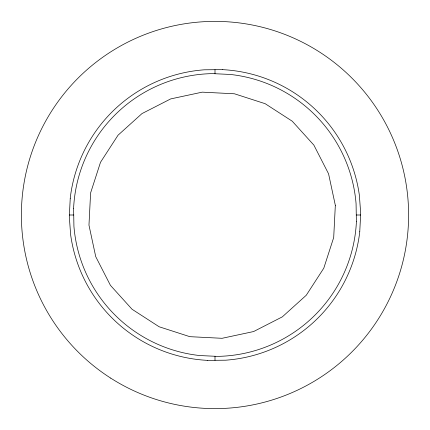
<?xml version="1.0" encoding="UTF-8"?>
<svg xmlns="http://www.w3.org/2000/svg" width="430" height="430" viewBox="0 0 430 430"><rect width="100%" height="100%" fill="white"/><g stroke="black" fill="none" stroke-linecap="round" stroke-linejoin="round"><path stroke-width="0.64" d="M70.251 198.268L69.294 216.526L70.638 234.758A145.662 145.662 0 0 0 207.378 360.356M359.749 231.732L360.706 213.474L359.362 195.242A145.662 145.662 0 0 0 222.622 69.644M222.622 69.617L204.325 69.805A145.652 145.652 0 0 0 70.224 198.268M207.378 360.383L225.675 360.195A145.652 145.652 0 0 0 359.776 231.732M69.375 215L73.734 215M356.266 215L360.625 215M356.379 221.412L356.072 203.659A141.459 141.459 0 0 0 230.281 74.454L212.527 73.621A141.465 141.465 0 0 0 73.584 208.582M73.621 208.588L73.928 226.341A141.459 141.459 0 0 0 199.719 355.546L217.472 356.379A141.465 141.465 0 0 0 356.416 221.418M215 69.698L215 73.734M215 356.266L215 360.302M335.33 205.325L333.702 237.516L323.785 268.191L306.262 295.254L282.322 316.862L253.603 331.546L222.063 338.302L189.84 336.674L159.143 326.768L132.053 309.256L110.424 285.343L95.729 256.646L88.967 225.132L90.601 192.941L100.513 162.266L118.04 135.203L141.975 113.595L170.694 98.911L202.24 92.154L234.457 93.788L265.159 103.694L292.244 121.201L313.873 145.114L328.568 173.811L335.33 205.325M110.693 378.115A193.613 193.613 0 0 0 408.414 223.777A193.613 193.613 0 0 0 125.893 43.108A193.613 193.613 0 0 0 110.693 378.115"/></g></svg>
